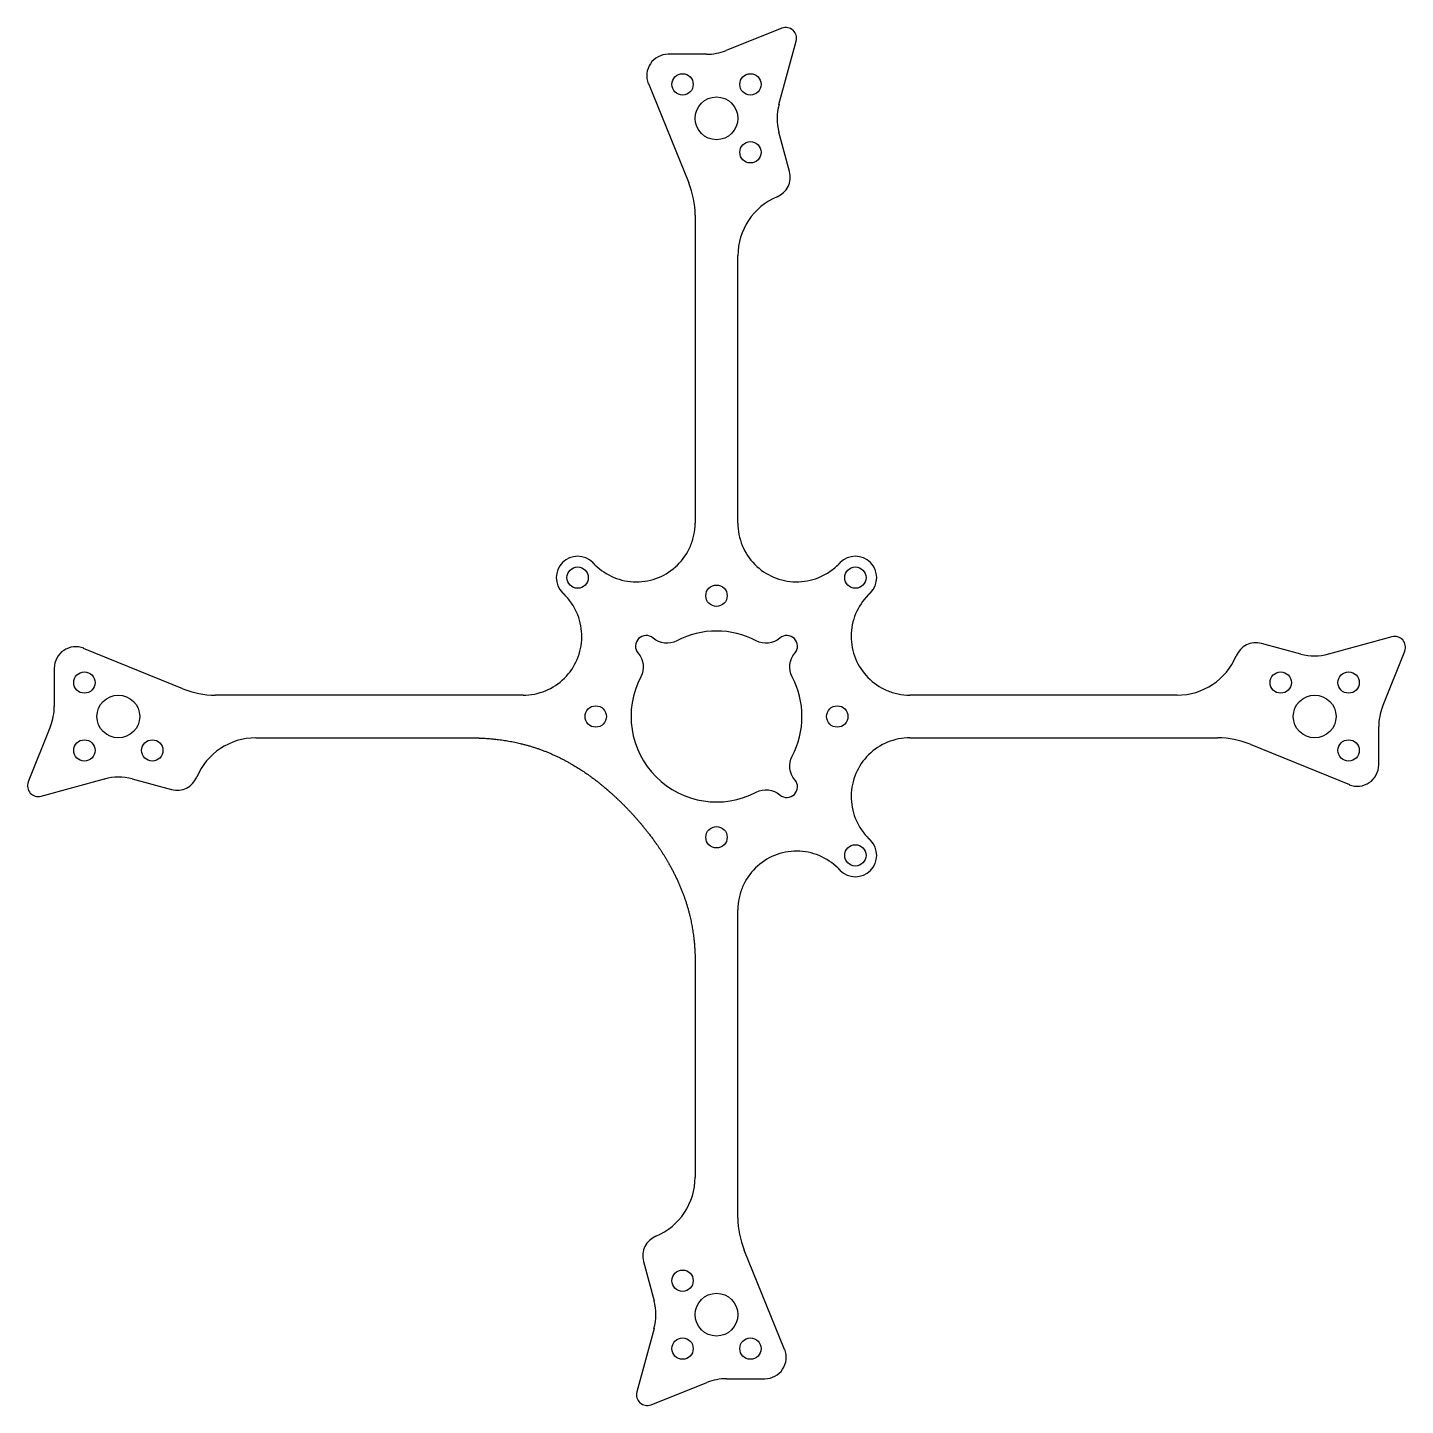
# Model space of a CAD drawing. Header units: millimetres. Extents: x -64 to 64, y -64 to 64.
import ezdxf

# ---------------------------------------------------------------- set-up
doc = ezdxf.new("R2010")
doc.units = ezdxf.units.MM
doc.layers.get('0').update_dxf_attribs({"linetype": 'CONTINUOUS'})

msp = doc.modelspace()

# ---------------------------------------------------------------- linework, layer by layer
for p, q in [((6.13, 64.43), (0.89, 62.35)), ((5.85, 57.3), (7.47, 63.24)), ((-0.95, 62), (-4.53, 62)), ((-6.38, 59.25), (-2.59, 49.95)), ((6.83, 51.02), (5.85, 54.7)), ((-2, 46.93), (-2, 18.11)), ((2, 18.11), (2, 43.13)), ((54.7, 5.85), (51.02, 6.83)), ((63.24, 7.47), (57.3, 5.85)), ((-49.95, 2.59), (-59.25, 6.38)), ((62.35, 0.89), (64.43, 6.13)), ((-62, 4.53), (-62, 0.95)), ((-18.11, 2), (-46.93, 2)), ((43.13, 2), (18.11, 2)), ((-62.35, -0.89), (-64.43, -6.13)), ((62, -4.53), (62, -0.95)), ((-43.13, -2), (-23.02, -2)), ((18.11, -2), (46.93, -2)), ((49.95, -2.59), (59.25, -6.38)), ((-63.24, -7.47), (-57.3, -5.85)), ((-54.7, -5.85), (-51.02, -6.83)), ((2, -46.93), (2, -18.11)), ((-2, -22.96), (-2, -43.13)), ((6.38, -59.25), (2.59, -49.95)), ((-6.83, -51.02), (-5.85, -54.7)), ((-5.85, -57.3), (-7.47, -63.24)), ((-6.13, -64.43), (-0.89, -62.35)), ((0.95, -62), (4.53, -62))]:
    msp.add_line(p, q)
msp.add_lwpolyline([(3.71, -7.09, -0.306819), (5.93, -7.34, 0.92655), (7.34, -5.93, -0.306819), (7.09, -3.71, 0.245574), (7.09, 3.71, -0.306819), (7.34, 5.93, 0.92655), (5.93, 7.34, -0.306819), (3.71, 7.09, 0.245574), (-3.71, 7.09, -0.306819), (-5.93, 7.34, 0.92655), (-7.34, 5.93, -0.306819), (-7.09, 3.71, 0.734502)], format="xyb", close=True)
for centre, radius in [((-3.18, 59.18), 1), ((3.18, 59.18), 1), ((0, 56), 2), ((3.18, 52.82), 1), ((-13, 13), 1), ((13, 13), 1), ((0, 11.31), 1), ((-59.18, 3.18), 1), ((52.82, 3.18), 1), ((59.18, 3.18), 1), ((-56, 0), 2), ((56, 0), 2), ((-11.31, 0), 1), ((11.31, 0), 1), ((-59.18, -3.18), 1), ((-52.82, -3.18), 1), ((59.18, -3.18), 1), ((0, -11.31), 1), ((13, -13), 1), ((-3.18, -52.82), 1), ((0, -56), 2), ((-3.18, -59.18), 1), ((3.18, -59.18), 1)]:
    msp.add_circle(centre, radius)
for centre, radius, start, end in [((6.5, 63.5), 1, -15.1893, 111.6161), ((-4.53, 60), 2, 90, 202.1663), ((-0.95, 67), 5, 270, 291.6161), ((10.68, 55.99), 5, 164.8107, 194.9314), ((4.9, 50.5), 2, -67.1759, 14.9314), ((-10, 46.93), 8, 0, 22.1663), ((8, 43.13), 6, 112.8241, 180), ((-13, 13), 2, 45, 225), ((13, 13), 2, -45, 135), ((-60, 4.53), 2, 67.8337, 180), ((50.5, 4.9), 2, 75.0686, 157.1759), ((63.5, 6.5), 1, -21.6161, 105.1893), ((43.13, 8), 6, 270, 337.1759), ((55.99, 10.68), 5, 255.0686, 285.1893), ((-46.93, 10), 8, 247.8337, 270), ((-67, 0.95), 5, -21.6161, 0), ((67, -0.95), 5, 158.3839, 180), ((-43.13, -8), 6, 90, 157.1759), ((46.93, -10), 8, 67.8337, 90), ((60, -4.53), 2, -112.1663, 0), ((-63.5, -6.5), 1, 158.3839, 285.1893), ((-55.99, -10.68), 5, 75.0686, 105.1893), ((-50.5, -4.9), 2, 255.0686, 337.1759), ((13, -13), 2, -135, 45), ((-8, -43.13), 6, 292.8241, 360), ((10, -46.93), 8, 180, 202.1663), ((-4.9, -50.5), 2, 112.8241, 194.9314), ((-10.68, -55.99), 5, -15.1893, 14.9314), ((4.53, -60), 2, -90, 22.1663), ((0.95, -67), 5, 90, 111.6161), ((-6.5, -63.5), 1, 164.8107, 291.6161)]:
    msp.add_arc(centre, radius, start, end)
for points, degree, knots in [([(-11.38, 14.21), (-10.87, 13.7), (-10.27, 13.3), (-8.95, 12.75), (-8.24, 12.61), (-6.8, 12.6), (-6.09, 12.74), (-4.77, 13.28), (-4.16, 13.68), (-3.14, 14.68), (-2.73, 15.28), (-2.3, 16.28), (-2.19, 16.63), (-2.04, 17.36), (-2, 17.73), (-2, 18.11)], 3, [0, 0, 0, 0, 0.214854, 0.214854, 0.429709, 0.429709, 0.644563, 0.644563, 0.859418, 0.859418, 1.074272, 1.074272, 1.186107, 1.186107, 1.297941, 1.297941, 1.297941, 1.297941]), ([(2, 18.11), (2, 17.39), (2.14, 16.68), (2.68, 15.36), (3.08, 14.75), (4.09, 13.73), (4.69, 13.33), (6, 12.77), (6.71, 12.62), (8.14, 12.6), (8.86, 12.73), (9.87, 13.13), (10.2, 13.3), (10.82, 13.71), (11.11, 13.94), (11.38, 14.21)], 3, [0, 0, 0, 0, 0.214854, 0.214854, 0.429709, 0.429709, 0.644563, 0.644563, 0.859418, 0.859418, 1.074272, 1.074272, 1.186107, 1.186107, 1.297941, 1.297941, 1.297941, 1.297941]), ([(-18.11, 2), (-17.39, 2), (-16.68, 2.14), (-15.36, 2.68), (-14.75, 3.08), (-13.73, 4.09), (-13.33, 4.69), (-12.77, 6), (-12.62, 6.71), (-12.6, 8.14), (-12.73, 8.86), (-13.13, 9.87), (-13.3, 10.2), (-13.71, 10.82), (-13.94, 11.11), (-14.21, 11.38)], 3, [0, 0, 0, 0, 0.214854, 0.214854, 0.429709, 0.429709, 0.644563, 0.644563, 0.859418, 0.859418, 1.074272, 1.074272, 1.186107, 1.186107, 1.297941, 1.297941, 1.297941, 1.297941]), ([(14.21, 11.38), (13.7, 10.87), (13.3, 10.27), (12.75, 8.95), (12.61, 8.24), (12.6, 6.8), (12.74, 6.09), (13.28, 4.77), (13.68, 4.16), (14.68, 3.14), (15.28, 2.73), (16.28, 2.3), (16.63, 2.19), (17.36, 2.04), (17.73, 2), (18.11, 2)], 3, [0, 0, 0, 0, 0.214854, 0.214854, 0.429709, 0.429709, 0.644563, 0.644563, 0.859418, 0.859418, 1.074272, 1.074272, 1.186107, 1.186107, 1.297941, 1.297941, 1.297941, 1.297941]), ([(-23.02, -2), (-22.26, -2), (-20.78, -2.06), (-18.68, -2.34), (-16.14, -3.06), (-13.72, -4.26), (-12.01, -5.4), (-10.88, -6.29), (-10.27, -6.81), (-10.14, -6.93)], 5, [0, 0, 0, 0, 0, 0, 0.1, 0.2, 0.3, 0.4, 0.4282565, 0.4282565, 0.4282565, 0.4282565, 0.4282565, 0.4282565]), ([(18.11, -2), (17.39, -2), (16.68, -2.14), (15.36, -2.68), (14.75, -3.08), (13.73, -4.09), (13.33, -4.69), (12.77, -6), (12.62, -6.71), (12.6, -8.14), (12.73, -8.86), (13.13, -9.87), (13.3, -10.2), (13.71, -10.82), (13.94, -11.11), (14.21, -11.38)], 3, [0, 0, 0, 0, 0.214854, 0.214854, 0.429709, 0.429709, 0.644563, 0.644563, 0.859418, 0.859418, 1.074272, 1.074272, 1.186107, 1.186107, 1.297941, 1.297941, 1.297941, 1.297941]), ([(-10.14, -6.93), (-9.8, -7.22), (-9.13, -7.83), (-8.48, -8.47), (-7.86, -9.13), (-7.26, -9.82), (-6.97, -10.17)], 5, [0.4282565, 0.4282565, 0.4282565, 0.4282565, 0.4282565, 0.4282565, 0.5, 0.5720111, 0.5720111, 0.5720111, 0.5720111, 0.5720111, 0.5720111]), ([(-6.97, -10.17), (-6.85, -10.31), (-6.34, -10.94), (-5.46, -12.09), (-4.32, -13.85), (-3.09, -16.3), (-2.35, -18.82), (-2.06, -20.84), (-2, -22.24), (-2, -22.96)], 5, [0.5720111, 0.5720111, 0.5720111, 0.5720111, 0.5720111, 0.5720111, 0.6, 0.7, 0.8, 0.9, 1, 1, 1, 1, 1, 1]), ([(11.38, -14.21), (10.87, -13.7), (10.27, -13.3), (8.95, -12.75), (8.24, -12.61), (6.8, -12.6), (6.09, -12.74), (4.77, -13.28), (4.16, -13.68), (3.14, -14.68), (2.73, -15.28), (2.3, -16.28), (2.19, -16.63), (2.04, -17.36), (2, -17.73), (2, -18.11)], 3, [0, 0, 0, 0, 0.214854, 0.214854, 0.429709, 0.429709, 0.644563, 0.644563, 0.859418, 0.859418, 1.074272, 1.074272, 1.186107, 1.186107, 1.297941, 1.297941, 1.297941, 1.297941])]:
    msp.add_open_spline(points, degree=degree, knots=knots)
for points in [[(-11.38, 14.21), (-11.42, 14.25), (-11.46, 14.29), (-11.5, 14.33), (-11.54, 14.37), (-11.59, 14.41)], [(11.59, 14.41), (11.54, 14.37), (11.5, 14.33), (11.46, 14.29), (11.42, 14.25), (11.38, 14.21)], [(-14.41, 11.59), (-14.37, 11.54), (-14.33, 11.5), (-14.29, 11.46), (-14.25, 11.42), (-14.21, 11.38)], [(14.21, 11.38), (14.25, 11.42), (14.29, 11.46), (14.33, 11.5), (14.37, 11.54), (14.41, 11.59)], [(14.41, -11.59), (14.37, -11.54), (14.33, -11.5), (14.29, -11.46), (14.25, -11.42), (14.21, -11.38)], [(11.38, -14.21), (11.42, -14.25), (11.46, -14.29), (11.5, -14.33), (11.54, -14.37), (11.59, -14.41)]]:
    msp.add_open_spline(points, degree=5)

doc.saveas('drawing.dxf')
